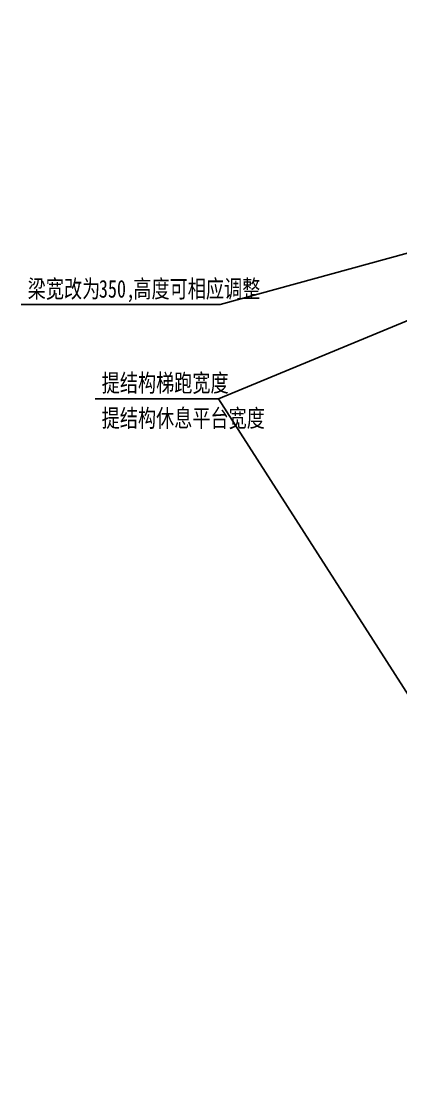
# Model space of a CAD drawing. Extents: x -228436 to 200315, y -41539 to 163917.
# Drawn here: x -52685 to -9013, y -20288 to 101517 of the extents above; entities that cross this region are included whole.
import ezdxf

# ---------------------------------------------------------------- set-up
doc = ezdxf.new("R2010")
doc.units = 0
doc.header["$LTSCALE"] = 1000
doc.header["$MEASUREMENT"] = 0
doc.layers.add('X-104 13#平面$0$DIM_MODI', color=6, linetype='Continuous', plot=False)
doc.styles.add('X-104 13#平面$0$_TCH_LABEL', font='STXIHEI_0.TTF', dxfattribs={"width": 0.75})

# ---------------------------------------------------------------- blocks, each defined once
blk = doc.blocks.new('图框-A1')
for points, const_width in [([(0, 0), (841, 0), (841, 594), (0, 594)], 0.05), ([(766, 584), (25, 584), (25, 10), (766, 10)], 0.5)]:
    blk.add_lwpolyline(points, close=True, dxfattribs=dict(const_width=const_width))
at = {"const_width": 0.05}
for points in [[(420.5, 594), (420.5, 592)], [(0, 297), (2, 297)], [(841, 297), (839, 297)], [(420.5, 0), (420.5, 2)]]:
    blk.add_lwpolyline(points, dxfattribs=at)
blk = doc.blocks.new('X-104 13#平面')
at = {"layer": 'X-104 13#平面$0$DIM_MODI'}
for p, q in [((-1722.2, 76608.9), (-29811.3, 68907.7)), ((1552, 71109.8), (-29996.3, 58074.9)), ((-29811.3, 68907.7), (-52684.9, 68907.7)), ((-29996.3, 58074.9), (-44171.6, 58074.9)), ((914.9, 9787.2), (-29996.3, 58074.9))]:
    blk.add_line(p, q, dxfattribs=at)
at = {"xscale": 100, "yscale": 100, "zscale": 100}
for p in [(-10634.5, 42114.8), (-10634.5, -20285.2)]:
    blk.add_blockref('图框-A1', p, dxfattribs=at)
at = {"layer": 'X-104 13#平面$0$DIM_MODI', "style": 'X-104 13#平面$0$_TCH_LABEL', "width": 0.75}
for s, p in [('梁宽改为', (-51934.9, 69706.8)), ('高度可相应调整', (-39778.1, 69706.8)), ('350,', (-43747.2, 69706.8)), ('提结构梯跑宽度', (-43421.6, 58874)), ('提结构休息平台宽度', (-43421.6, 54824.9))]:
    blk.add_text(s, height=2038.76, dxfattribs=at).set_placement(p)

msp = doc.modelspace()

# ---------------------------------------------------------------- block references
msp.add_blockref('X-104 13#平面', (0, 0))

doc.saveas('drawing.dxf')
